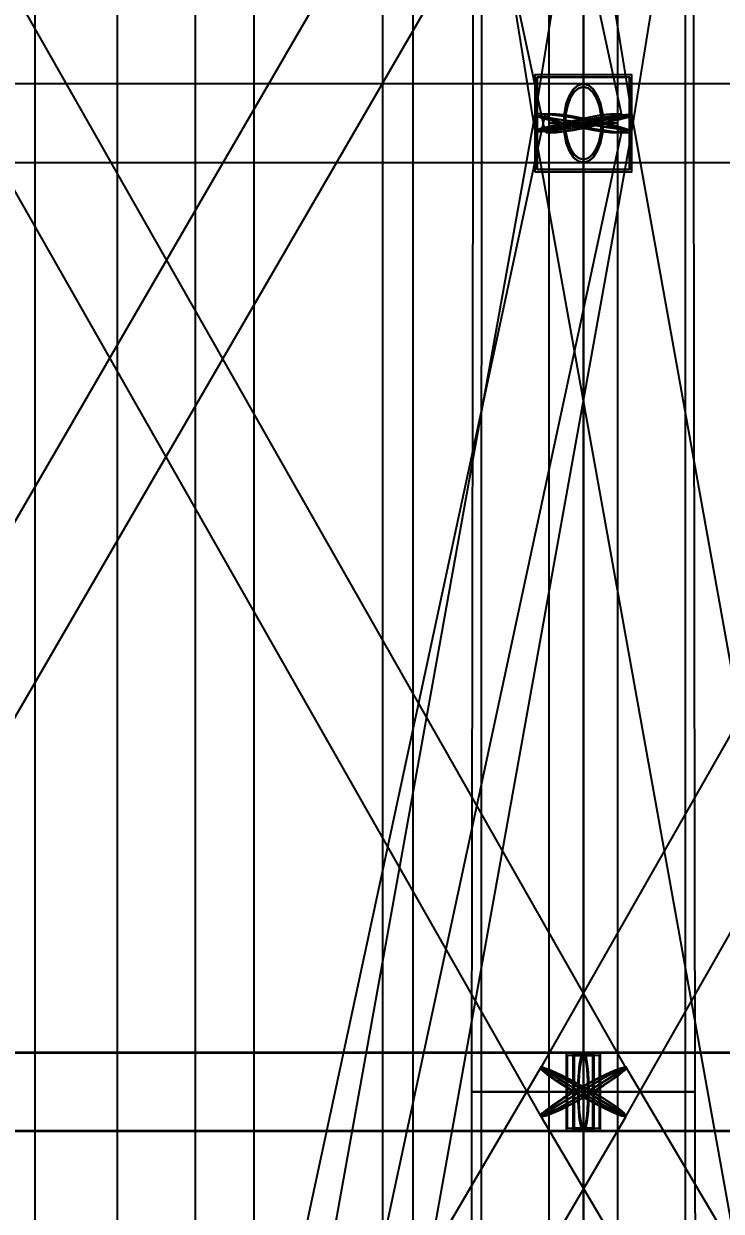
# Model space of a CAD drawing. Header units: millimetres. Extents: x -123812 to 252100, y -3000 to 639000.
# Drawn here: x -2886 to 711, y 294384 to 300514 of the extents above; entities that cross this region are included whole.
import ezdxf

# ---------------------------------------------------------------- set-up
doc = ezdxf.new("R2010")
doc.units = ezdxf.units.MM
for name, color, linetype, lineweight in [('D-BMK-AXIS', 7, 'Continuous', 13), ('D-STR-CORE', 7, 'Continuous', 25), ('D-STR-DIM', 7, 'Continuous', 13), ('D-STR-STRC', 7, 'Continuous', 25)]:
    doc.layers.add(name, color=color, linetype=linetype, lineweight=lineweight)
doc.styles.add('OpenSansCondensed-Light', font='OpenSansCondensed-Light.ttf')
doc.styles.add('TOWER_UNICODE', font='Arial Unicode.ttf')
doc.dimstyles.new('EZDXF', dxfattribs={"dimtxt": 0.25, "dimasz": 0.175, "dimexe": 0.375, "dimexo": 0.125, "dimgap": 0.1, "dimtad": 1, "dimlfac": 100, "dimzin": 12, "dimdsep": 46, "dimtxsty": 'OpenSansCondensed-Light', "dimblk": 'ARCHTICK', "dimcen": 2.5, "dimazin": 3, "dimtfac": 0.5, "dimtmove": 2, "dimatfit": 3})

# ---------------------------------------------------------------- blocks, each defined once
blk = doc.blocks.new('_ARCHTICK')
at = {"color": 0, "linetype": 'BYBLOCK', "const_width": 0.15}
blk.add_lwpolyline([(-0.5, -0.5), (0.5, 0.5)], dxfattribs=at)

msp = doc.modelspace()

# ---------------------------------------------------------------- linework, layer by layer
at = {"layer": 'D-BMK-AXIS'}
msp.add_line((0, -3000), (0, 639000), dxfattribs=at)
at = {"layer": 'D-STR-CORE'}
for points in [[(-3464.1, 100000), (-3464.1, 375000), (-2404.2, 375000), (-2404.2, 100000)], [(-3464.1, 100000), (-3464.1, 375000), (-2404.2, 375000), (-2404.2, 100000)], [(-2828.4, 100000), (-2828.4, 375000), (-1700, 375000), (-1700, 100000)], [(-2828.4, 100000), (-2828.4, 375000), (-1700, 375000), (-1700, 100000)], [(-2000, 100000), (-2000, 375000), (-880, 375000), (-880, 100000)], [(-2000, 100000), (-2000, 375000), (-880, 375000), (-880, 100000)], [(-1035.3, 100000), (-1035.3, 375000), (0, 375000), (0, 100000)], [(-1035.3, 100000), (-1035.3, 375000), (0, 375000), (0, 100000)], [(0, 100000), (0, 375000), (1035.3, 375000), (1035.3, 100000)], [(0, 100000), (0, 375000), (1035.3, 375000), (1035.3, 100000)]]:
    msp.add_lwpolyline(points, close=True, dxfattribs=at)
at = {"layer": 'D-STR-STRC'}
for points in [[(-5568.1, 324958), (-198.7, 299958), (-192, 299952.9), (-172.1, 299951.1), (-140.5, 299952.6), (-99.4, 299957.3), (-51.4, 299965), (0, 299975), (51.4, 299986.7), (99.4, 299999.4), (140.5, 300012), (172.1, 300023.9), (192, 300034.1), (198.7, 300042), (-5170.6, 325042)], [(-4291.2, 324959.6), (-250.8, 299959.6), (-242.2, 299957), (-217.2, 299957.3), (-177.3, 299960.5), (-125.4, 299966.4), (-64.9, 299974.6), (0, 299984.5), (64.9, 299995.5), (125.4, 300006.7), (177.3, 300017.6), (217.2, 300027.2), (242.2, 300035), (250.8, 300040.4), (-3789.7, 325040.4)], [(3789.7, 325040.5), (-250.7, 300040.5), (-242.2, 300038.9), (-217.2, 300034.5), (-177.3, 300027.9), (-125.4, 300019.3), (-64.9, 300009.4), (0, 299998.9), (64.9, 299988.4), (125.4, 299978.8), (177.3, 299970.6), (217.2, 299964.3), (242.2, 299960.6), (250.7, 299959.5), (4291.2, 324959.5)], [(-219.1, 302627.6), (-4566.3, 295127.6), (-4563.3, 295123.2), (-4545.6, 295110.5), (-4514.4, 295090.2), (-4471.7, 295063.8), (-4420.6, 295033), (-4364.5, 295000), (-4307.2, 294967), (-4252.6, 294936.2), (-4204.5, 294909.8), (-4166.1, 294889.5), (-4140, 294876.8), (-4128.1, 294872.4), (219.1, 302372.4)], [(-4483.2, 302376.8), (-221.1, 294876.8), (-215, 294872.5), (-194.3, 294876.8), (-160.2, 294889.6), (-115.3, 294909.8), (-62.5, 294936.2), (-5.5, 294967), (51.9, 295000), (105.8, 295033), (152.5, 295063.8), (188.8, 295090.2), (212.2, 295110.4), (221.1, 295123.2), (-4041, 302623.2)], [(4047.9, 302623.1), (-220.9, 295123.1), (-211, 295110.3), (-186.8, 295090.1), (-149.9, 295063.7), (-102.7, 295033), (-48.5, 295000), (9, 294967), (65.8, 294936.3), (118.2, 294909.9), (162.5, 294889.7), (195.8, 294876.9), (215.7, 294872.6), (220.9, 294876.9), (4489.7, 302376.9)], [(-5369.4, 299796.8), (0, 299796.8), (26.3, 299803.7), (50.8, 299824), (71.8, 299856.3), (88, 299898.4), (98.1, 299947.4), (101.6, 300000), (98.1, 300052.6), (88, 300101.6), (71.8, 300143.7), (50.8, 300176), (26.3, 300196.3), (0, 300203.2), (-5369.4, 300203.2)], [(-5369.4, 299796.8), (0, 299796.8), (26.3, 299803.7), (50.8, 299824), (71.8, 299856.3), (88, 299898.4), (98.1, 299947.4), (101.6, 300000), (98.1, 300052.6), (88, 300101.6), (71.8, 300143.7), (50.8, 300176), (26.3, 300196.3), (0, 300203.2), (-5369.4, 300203.2)], [(5369.4, 300203.2), (0, 300203.2), (-26.3, 300196.3), (-50.8, 300176), (-71.8, 300143.7), (-88, 300101.6), (-98.1, 300052.6), (-101.6, 300000), (-98.1, 299947.4), (-88, 299898.4), (-71.8, 299856.3), (-50.8, 299824), (-26.3, 299803.7), (0, 299796.8), (5369.4, 299796.8)], [(5369.4, 300203.2), (0, 300203.2), (-26.3, 300196.3), (-50.8, 300176), (-71.8, 300143.7), (-88, 300101.6), (-98.1, 300052.6), (-101.6, 300000), (-98.1, 299947.4), (-88, 299898.4), (-71.8, 299856.3), (-50.8, 299824), (-26.3, 299803.7), (0, 299796.8), (5369.4, 299796.8)], [(-5170.6, 274958), (198.7, 299958), (192, 299965.9), (172.1, 299976.1), (140.5, 299988), (99.4, 300000.6), (51.4, 300013.3), (0, 300025), (-51.4, 300035), (-99.4, 300042.7), (-140.5, 300047.4), (-172.1, 300048.9), (-192, 300047.1), (-198.7, 300042), (-5568.1, 275042)], [(-4243.9, 274955.4), (250, 299955.4), (241.5, 299962.3), (216.5, 299971.8), (176.8, 299983.2), (125, 299995.8), (64.7, 300008.6), (0, 300020.9), (-64.7, 300031.7), (-125, 300040.4), (-176.8, 300046.3), (-216.5, 300049.1), (-241.5, 300048.5), (-250, 300044.6), (-4744, 275044.6)], [(4743.9, 275044.9), (250, 300044.9), (241.5, 300044.5), (216.5, 300041.1), (176.8, 300034.8), (125, 300026.2), (64.7, 300015.8), (0, 300004.3), (-64.7, 299992.5), (-125, 299981.3), (-176.8, 299971.3), (-216.5, 299963.2), (-241.5, 299957.7), (-250, 299955.1), (4243.9, 274955.1)], [(-4347.2, 294796.8), (0, 294796.8), (6.8, 294803.7), (13.2, 294824), (18.6, 294856.3), (22.8, 294898.4), (25.4, 294947.4), (26.3, 295000), (25.4, 295052.6), (22.8, 295101.6), (18.6, 295143.7), (13.2, 295176), (6.8, 295196.3), (0, 295203.2), (-4347.2, 295203.2)], [(-4330.1, 294796.8), (0, 294796.8), (7.2, 294803.7), (13.9, 294824), (19.6, 294856.3), (24.1, 294898.4), (26.8, 294947.4), (27.8, 295000), (26.8, 295052.6), (24.1, 295101.6), (19.6, 295143.7), (13.9, 295176), (7.2, 295196.3), (0, 295203.2), (-4330.1, 295203.2)], [(4330.1, 295203.2), (0, 295203.2), (-7.2, 295196.3), (-13.9, 295176), (-19.6, 295143.7), (-24.1, 295101.6), (-26.8, 295052.6), (-27.8, 295000), (-26.8, 294947.4), (-24.1, 294898.4), (-19.6, 294856.3), (-13.9, 294824), (-7.2, 294803.7), (0, 294796.8), (4330.1, 294796.8)], [(4347.2, 295203.2), (0, 295203.2), (-6.8, 295196.3), (-13.2, 295176), (-18.6, 295143.7), (-22.8, 295101.6), (-25.4, 295052.6), (-26.3, 295000), (-25.4, 294947.4), (-22.8, 294898.4), (-18.6, 294856.3), (-13.2, 294824), (-6.8, 294803.7), (0, 294796.8), (4347.2, 294796.8)], [(-4176, 287371.4), (218.5, 294871.4), (215.5, 294875.8), (197.9, 294888.6), (166.7, 294909), (124.2, 294935.7), (73.2, 294966.7), (17.3, 295000), (-39.9, 295033.3), (-94.3, 295064.3), (-142.3, 295091), (-180.6, 295111.4), (-206.6, 295124.2), (-218.5, 295128.6), (-4613.1, 287628.6)], [(4644.9, 287629.4), (218.1, 295129.4), (206, 295124.9), (179.9, 295112), (141.5, 295091.5), (93.5, 295064.7), (39.1, 295033.5), (-17.9, 295000), (-73.8, 294966.5), (-124.6, 294935.3), (-166.9, 294908.5), (-197.8, 294888), (-215.3, 294875.1), (-218.1, 294870.6), (4208.8, 287370.6)]]:
    msp.add_lwpolyline(points, dxfattribs=at)
for points in [[(-177.8, 300000), (177.8, 300000), (177.8, 325000), (-177.8, 325000)], [(-177.8, 300000), (177.8, 300000), (177.8, 325000), (-177.8, 325000)], [(-576.4, 295000), (576.4, 295000), (566.5, 302500), (-566.5, 302500)], [(-576.4, 295000), (576.4, 295000), (566.5, 302500), (-566.5, 302500)], [(-527, 295000), (527, 295000), (526.3, 302500), (-526.3, 302500)], [(-250, 299750), (250, 299750), (250, 300250), (-250, 300250)], [(-250, 299750), (250, 299750), (250, 300250), (-250, 300250)], [(-238, 300238), (238, 300238), (238, 299762), (-238, 299762)], [(238, 300238), (-238, 300238), (-238, 299762), (238, 299762)], [(-101.6, 300000), (-98.1, 299947.4), (-88, 299898.4), (-71.8, 299856.3), (-50.8, 299824), (-26.3, 299803.7), (0, 299796.8), (26.3, 299803.7), (50.8, 299824), (71.8, 299856.3), (88, 299898.4), (98.1, 299947.4), (101.6, 300000), (98.1, 300052.6), (88, 300101.6), (71.8, 300143.7), (50.8, 300176), (26.3, 300196.3), (0, 300203.2), (-26.3, 300196.3), (-50.8, 300176), (-71.8, 300143.7), (-88, 300101.6), (-98.1, 300052.6)], [(-101.6, 300000), (-98.1, 299947.4), (-88, 299898.4), (-71.8, 299856.3), (-50.8, 299824), (-26.3, 299803.7), (0, 299796.8), (26.3, 299803.7), (50.8, 299824), (71.8, 299856.3), (88, 299898.4), (98.1, 299947.4), (101.6, 300000), (98.1, 300052.6), (88, 300101.6), (71.8, 300143.7), (50.8, 300176), (26.3, 300196.3), (0, 300203.2), (-26.3, 300196.3), (-50.8, 300176), (-71.8, 300143.7), (-88, 300101.6), (-98.1, 300052.6)], [(101.6, 300000), (98.1, 299947.4), (88, 299898.4), (71.8, 299856.3), (50.8, 299824), (26.3, 299803.7), (0, 299796.8), (-26.3, 299803.7), (-50.8, 299824), (-71.8, 299856.3), (-88, 299898.4), (-98.1, 299947.4), (-101.6, 300000), (-98.1, 300052.6), (-88, 300101.6), (-71.8, 300143.7), (-50.8, 300176), (-26.3, 300196.3), (0, 300203.2), (26.3, 300196.3), (50.8, 300176), (71.8, 300143.7), (88, 300101.6), (98.1, 300052.6)], [(101.6, 300000), (98.1, 299947.4), (88, 299898.4), (71.8, 299856.3), (50.8, 299824), (26.3, 299803.7), (0, 299796.8), (-26.3, 299803.7), (-50.8, 299824), (-71.8, 299856.3), (-88, 299898.4), (-98.1, 299947.4), (-101.6, 300000), (-98.1, 300052.6), (-88, 300101.6), (-71.8, 300143.7), (-50.8, 300176), (-26.3, 300196.3), (0, 300203.2), (26.3, 300196.3), (50.8, 300176), (71.8, 300143.7), (88, 300101.6), (98.1, 300052.6)], [(-93.6, 300000), (-90.4, 299951.5), (-81.1, 299906.4), (-66.2, 299867.6), (-46.8, 299837.9), (-24.2, 299819.2), (0, 299812.8), (24.2, 299819.2), (46.8, 299837.9), (66.2, 299867.6), (81.1, 299906.4), (90.4, 299951.5), (93.6, 300000), (90.4, 300048.5), (81.1, 300093.6), (66.2, 300132.4), (46.8, 300162.1), (24.2, 300180.8), (0, 300187.2), (-24.2, 300180.8), (-46.8, 300162.1), (-66.2, 300132.4), (-81.1, 300093.6), (-90.4, 300048.5)], [(-93.6, 300000), (-90.4, 299951.5), (-81.1, 299906.4), (-66.2, 299867.6), (-46.8, 299837.9), (-24.2, 299819.2), (0, 299812.8), (24.2, 299819.2), (46.8, 299837.9), (66.2, 299867.6), (81.1, 299906.4), (90.4, 299951.5), (93.6, 300000), (90.4, 300048.5), (81.1, 300093.6), (66.2, 300132.4), (46.8, 300162.1), (24.2, 300180.8), (0, 300187.2), (-24.2, 300180.8), (-46.8, 300162.1), (-66.2, 300132.4), (-81.1, 300093.6), (-90.4, 300048.5)], [(93.6, 300000), (90.4, 299951.5), (81.1, 299906.4), (66.2, 299867.6), (46.8, 299837.9), (24.2, 299819.2), (0, 299812.8), (-24.2, 299819.2), (-46.8, 299837.9), (-66.2, 299867.6), (-81.1, 299906.4), (-90.4, 299951.5), (-93.6, 300000), (-90.4, 300048.5), (-81.1, 300093.6), (-66.2, 300132.4), (-46.8, 300162.1), (-24.2, 300180.8), (0, 300187.2), (24.2, 300180.8), (46.8, 300162.1), (66.2, 300132.4), (81.1, 300093.6), (90.4, 300048.5)], [(93.6, 300000), (90.4, 299951.5), (81.1, 299906.4), (66.2, 299867.6), (46.8, 299837.9), (24.2, 299819.2), (0, 299812.8), (-24.2, 299819.2), (-46.8, 299837.9), (-66.2, 299867.6), (-81.1, 299906.4), (-90.4, 299951.5), (-93.6, 300000), (-90.4, 300048.5), (-81.1, 300093.6), (-66.2, 300132.4), (-46.8, 300162.1), (-24.2, 300180.8), (0, 300187.2), (24.2, 300180.8), (46.8, 300162.1), (66.2, 300132.4), (81.1, 300093.6), (90.4, 300048.5)], [(0, 300015.5), (-64.9, 300004.5), (-125.4, 299993.3), (-177.3, 299982.4), (-217.2, 299972.8), (-242.2, 299965), (-250.8, 299959.6), (-242.2, 299957), (-217.2, 299957.3), (-177.3, 299960.5), (-125.4, 299966.4), (-64.9, 299974.6), (0, 299984.5), (64.9, 299995.5), (125.4, 300006.7), (177.3, 300017.6), (217.2, 300027.2), (242.2, 300035), (250.8, 300040.4), (242.2, 300043), (217.2, 300042.7), (177.3, 300039.5), (125.4, 300033.6), (64.9, 300025.4)], [(0, 299998.9), (-64.9, 300009.4), (-125.4, 300019.3), (-177.3, 300027.9), (-217.2, 300034.5), (-242.2, 300038.9), (-250.7, 300040.5), (-242.2, 300039.4), (-217.2, 300035.7), (-177.3, 300029.4), (-125.4, 300021.2), (-64.9, 300011.6), (0, 300001.1), (64.9, 299990.6), (125.4, 299980.7), (177.3, 299972.1), (217.2, 299965.5), (242.2, 299961.1), (250.7, 299959.5), (242.2, 299960.6), (217.2, 299964.3), (177.3, 299970.6), (125.4, 299978.8), (64.9, 299988.4)], [(0, 300020.9), (-64.7, 300031.7), (-125, 300040.4), (-176.8, 300046.3), (-216.5, 300049.1), (-241.5, 300048.5), (-250, 300044.6), (-241.5, 300037.7), (-216.5, 300028.2), (-176.8, 300016.8), (-125, 300004.2), (-64.7, 299991.4), (0, 299979.1), (64.7, 299968.3), (125, 299959.6), (176.8, 299953.7), (216.5, 299950.9), (241.5, 299951.5), (250, 299955.4), (241.5, 299962.3), (216.5, 299971.8), (176.8, 299983.2), (125, 299995.8), (64.7, 300008.6)], [(0, 300004.3), (-64.7, 299992.5), (-125, 299981.3), (-176.8, 299971.3), (-216.5, 299963.2), (-241.5, 299957.7), (-250, 299955.1), (-241.5, 299955.5), (-216.5, 299958.9), (-176.8, 299965.2), (-125, 299973.8), (-64.7, 299984.2), (0, 299995.7), (64.7, 300007.5), (125, 300018.7), (176.8, 300028.7), (216.5, 300036.8), (241.5, 300042.3), (250, 300044.9), (241.5, 300044.5), (216.5, 300041.1), (176.8, 300034.8), (125, 300026.2), (64.7, 300015.8)], [(0, 300014), (-58.5, 300004.1), (-113, 299993.9), (-159.9, 299984.2), (-195.8, 299975.5), (-218.4, 299968.5), (-226.1, 299963.6), (-218.4, 299961.2), (-195.8, 299961.5), (-159.9, 299964.4), (-113, 299969.7), (-58.5, 299977.1), (0, 299986), (58.5, 299995.9), (113, 300006.1), (159.9, 300015.8), (195.8, 300024.5), (218.4, 300031.5), (226.1, 300036.4), (218.4, 300038.8), (195.8, 300038.5), (159.9, 300035.6), (113, 300030.3), (58.5, 300022.9)], [(0, 299999), (-58.5, 300008.5), (-113, 300017.4), (-159.9, 300025.1), (-195.8, 300031.1), (-218.4, 300035), (-226.1, 300036.5), (-218.4, 300035.6), (-195.8, 300032.1), (-159.9, 300026.5), (-113, 300019.1), (-58.5, 300010.4), (0, 300001), (58.5, 299991.5), (113, 299982.6), (159.9, 299974.9), (195.8, 299968.9), (218.4, 299965), (226.1, 299963.5), (218.4, 299964.4), (195.8, 299967.9), (159.9, 299973.5), (113, 299980.9), (58.5, 299989.6)], [(0, 300018.8), (-58.3, 300028.6), (-112.7, 300036.4), (-159.4, 300041.8), (-195.2, 300044.3), (-217.7, 300043.7), (-225.4, 300040.2), (-217.7, 300034), (-195.2, 300025.4), (-159.4, 300015.1), (-112.7, 300003.8), (-58.3, 299992.2), (0, 299981.2), (58.3, 299971.4), (112.7, 299963.6), (159.4, 299958.2), (195.2, 299955.7), (217.7, 299956.3), (225.4, 299959.8), (217.7, 299966), (195.2, 299974.6), (159.4, 299984.9), (112.7, 299996.2), (58.3, 300007.8)], [(0, 300003.9), (-58.3, 299993.3), (-112.7, 299983.1), (-159.4, 299974.1), (-195.2, 299966.9), (-217.7, 299961.9), (-225.4, 299959.5), (-217.7, 299959.9), (-195.2, 299963), (-159.4, 299968.6), (-112.7, 299976.4), (-58.3, 299985.8), (0, 299996.1), (58.3, 300006.7), (112.7, 300016.9), (159.4, 300025.9), (195.2, 300033.1), (217.7, 300038.1), (225.4, 300040.5), (217.7, 300040.1), (195.2, 300037), (159.4, 300031.4), (112.7, 300023.6), (58.3, 300014.2)], [(0, 300025), (-51.4, 300035), (-99.4, 300042.7), (-140.5, 300047.4), (-172.1, 300048.9), (-192, 300047.1), (-198.7, 300042), (-192, 300034.1), (-172.1, 300023.9), (-140.5, 300012), (-99.4, 299999.4), (-51.4, 299986.7), (0, 299975), (51.4, 299965), (99.4, 299957.3), (140.5, 299952.6), (172.1, 299951.1), (192, 299952.9), (198.7, 299958), (192, 299965.9), (172.1, 299976.1), (140.5, 299988), (99.4, 300000.6), (51.4, 300013.3)], [(0, 300025), (-51.4, 300013.3), (-99.4, 300000.6), (-140.5, 299988), (-172.1, 299976.1), (-192, 299965.9), (-198.7, 299958), (-192, 299952.9), (-172.1, 299951.1), (-140.5, 299952.6), (-99.4, 299957.3), (-51.4, 299965), (0, 299975), (51.4, 299986.7), (99.4, 299999.4), (140.5, 300012), (172.1, 300023.9), (192, 300034.1), (198.7, 300042), (192, 300047.1), (172.1, 300048.9), (140.5, 300047.4), (99.4, 300042.7), (51.4, 300035)], [(0, 300023), (-47.4, 300032.3), (-91.5, 300039.3), (-129.5, 300043.7), (-158.6, 300045.1), (-176.8, 300043.4), (-183.1, 300038.7), (-176.8, 300031.4), (-158.6, 300022), (-129.5, 300011.1), (-91.5, 299999.4), (-47.4, 299987.8), (0, 299977), (47.4, 299967.7), (91.5, 299960.7), (129.5, 299956.3), (158.6, 299954.9), (176.8, 299956.6), (183.1, 299961.3), (176.8, 299968.6), (158.6, 299978), (129.5, 299988.9), (91.5, 300000.6), (47.4, 300012.2)], [(0, 300023), (-47.4, 300012.2), (-91.5, 300000.6), (-129.5, 299988.9), (-158.6, 299978), (-176.8, 299968.6), (-183.1, 299961.3), (-176.8, 299956.6), (-158.6, 299954.9), (-129.5, 299956.3), (-91.5, 299960.7), (-47.4, 299967.7), (0, 299977), (47.4, 299987.8), (91.5, 299999.4), (129.5, 300011.1), (158.6, 300022), (176.8, 300031.4), (183.1, 300038.7), (176.8, 300043.4), (158.6, 300045.1), (129.5, 300043.7), (91.5, 300039.3), (47.4, 300032.3)], [(-177.8, 275000), (177.8, 275000), (177.8, 300000), (-177.8, 300000)], [(177.8, 300000), (171.7, 300000), (154, 300000), (125.7, 300000), (88.9, 300000), (46, 300000), (0, 300000), (-46, 300000), (-88.9, 300000), (-125.7, 300000), (-154, 300000), (-171.7, 300000), (-177.8, 300000), (-171.7, 300000), (-154, 300000), (-125.7, 300000), (-88.9, 300000), (-46, 300000), (0, 300000), (46, 300000), (88.9, 300000), (125.7, 300000), (154, 300000), (171.7, 300000)], [(-177.8, 275000), (177.8, 275000), (177.8, 300000), (-177.8, 300000)], [(177.8, 300000), (171.7, 300000), (154, 300000), (125.7, 300000), (88.9, 300000), (46, 300000), (0, 300000), (-46, 300000), (-88.9, 300000), (-125.7, 300000), (-154, 300000), (-171.7, 300000), (-177.8, 300000), (-171.7, 300000), (-154, 300000), (-125.7, 300000), (-88.9, 300000), (-46, 300000), (0, 300000), (46, 300000), (88.9, 300000), (125.7, 300000), (154, 300000), (171.7, 300000)], [(-7630.5, 294800), (88.5, 294800), (88.5, 295200), (-7630.5, 295200)], [(-7624.1, 294800), (51.3, 294800), (51.3, 295200), (-7624.1, 295200)], [(-7594.9, 294800), (53, 294800), (53, 295200), (-7594.9, 295200)], [(88.5, 295200), (-88.5, 295200), (-88.5, 294800), (88.5, 294800)], [(83.2, 295188), (-83.2, 295188), (-83.2, 294812), (83.2, 294812)], [(53, 295200), (-53, 295200), (-53, 294800), (53, 294800)], [(-53, 294800), (7594.9, 294800), (7594.9, 295200), (-53, 295200)], [(-53, 295200), (53, 295200), (53, 294800), (-53, 294800)], [(51.3, 295200), (-51.3, 295200), (-51.3, 294800), (51.3, 294800)], [(-51.3, 294800), (7624.1, 294800), (7624.1, 295200), (-51.3, 295200)], [(-51.3, 295200), (51.3, 295200), (51.3, 294800), (-51.3, 294800)], [(49.8, 295188), (-49.8, 295188), (-49.8, 294812), (49.8, 294812)], [(-49.8, 295188), (49.8, 295188), (49.8, 294812), (-49.8, 294812)], [(48.2, 295188), (-48.2, 295188), (-48.2, 294812), (48.2, 294812)], [(-48.2, 295188), (48.2, 295188), (48.2, 294812), (-48.2, 294812)], [(-27.8, 295000), (-26.8, 294947.4), (-24.1, 294898.4), (-19.6, 294856.3), (-13.9, 294824), (-7.2, 294803.7), (0, 294796.8), (7.2, 294803.7), (13.9, 294824), (19.6, 294856.3), (24.1, 294898.4), (26.8, 294947.4), (27.8, 295000), (26.8, 295052.6), (24.1, 295101.6), (19.6, 295143.7), (13.9, 295176), (7.2, 295196.3), (0, 295203.2), (-7.2, 295196.3), (-13.9, 295176), (-19.6, 295143.7), (-24.1, 295101.6), (-26.8, 295052.6)], [(27.8, 295000), (26.8, 294947.4), (24.1, 294898.4), (19.6, 294856.3), (13.9, 294824), (7.2, 294803.7), (0, 294796.8), (-7.2, 294803.7), (-13.9, 294824), (-19.6, 294856.3), (-24.1, 294898.4), (-26.8, 294947.4), (-27.8, 295000), (-26.8, 295052.6), (-24.1, 295101.6), (-19.6, 295143.7), (-13.9, 295176), (-7.2, 295196.3), (0, 295203.2), (7.2, 295196.3), (13.9, 295176), (19.6, 295143.7), (24.1, 295101.6), (26.8, 295052.6)], [(-26.3, 295000), (-25.4, 294947.4), (-22.8, 294898.4), (-18.6, 294856.3), (-13.2, 294824), (-6.8, 294803.7), (0, 294796.8), (6.8, 294803.7), (13.2, 294824), (18.6, 294856.3), (22.8, 294898.4), (25.4, 294947.4), (26.3, 295000), (25.4, 295052.6), (22.8, 295101.6), (18.6, 295143.7), (13.2, 295176), (6.8, 295196.3), (0, 295203.2), (-6.8, 295196.3), (-13.2, 295176), (-18.6, 295143.7), (-22.8, 295101.6), (-25.4, 295052.6)], [(26.3, 295000), (25.4, 294947.4), (22.8, 294898.4), (18.6, 294856.3), (13.2, 294824), (6.8, 294803.7), (0, 294796.8), (-6.8, 294803.7), (-13.2, 294824), (-18.6, 294856.3), (-22.8, 294898.4), (-25.4, 294947.4), (-26.3, 295000), (-25.4, 295052.6), (-22.8, 295101.6), (-18.6, 295143.7), (-13.2, 295176), (-6.8, 295196.3), (0, 295203.2), (6.8, 295196.3), (13.2, 295176), (18.6, 295143.7), (22.8, 295101.6), (25.4, 295052.6)], [(-25.6, 295000), (-24.7, 294951.5), (-22.2, 294906.4), (-18.1, 294867.6), (-12.8, 294837.9), (-6.6, 294819.2), (0, 294812.8), (6.6, 294819.2), (12.8, 294837.9), (18.1, 294867.6), (22.2, 294906.4), (24.7, 294951.5), (25.6, 295000), (24.7, 295048.5), (22.2, 295093.6), (18.1, 295132.4), (12.8, 295162.1), (6.6, 295180.8), (0, 295187.2), (-6.6, 295180.8), (-12.8, 295162.1), (-18.1, 295132.4), (-22.2, 295093.6), (-24.7, 295048.5)], [(25.6, 295000), (24.7, 294951.5), (22.2, 294906.4), (18.1, 294867.6), (12.8, 294837.9), (6.6, 294819.2), (0, 294812.8), (-6.6, 294819.2), (-12.8, 294837.9), (-18.1, 294867.6), (-22.2, 294906.4), (-24.7, 294951.5), (-25.6, 295000), (-24.7, 295048.5), (-22.2, 295093.6), (-18.1, 295132.4), (-12.8, 295162.1), (-6.6, 295180.8), (0, 295187.2), (6.6, 295180.8), (12.8, 295162.1), (18.1, 295132.4), (22.2, 295093.6), (24.7, 295048.5)], [(-24.2, 295000), (-23.4, 294951.5), (-21, 294906.4), (-17.1, 294867.6), (-12.1, 294837.9), (-6.3, 294819.2), (0, 294812.8), (6.3, 294819.2), (12.1, 294837.9), (17.1, 294867.6), (21, 294906.4), (23.4, 294951.5), (24.2, 295000), (23.4, 295048.5), (21, 295093.6), (17.1, 295132.4), (12.1, 295162.1), (6.3, 295180.8), (0, 295187.2), (-6.3, 295180.8), (-12.1, 295162.1), (-17.1, 295132.4), (-21, 295093.6), (-23.4, 295048.5)], [(24.2, 295000), (23.4, 294951.5), (21, 294906.4), (17.1, 294867.6), (12.1, 294837.9), (6.3, 294819.2), (0, 294812.8), (-6.3, 294819.2), (-12.1, 294837.9), (-17.1, 294867.6), (-21, 294906.4), (-23.4, 294951.5), (-24.2, 295000), (-23.4, 295048.5), (-21, 295093.6), (-17.1, 295132.4), (-12.1, 295162.1), (-6.3, 295180.8), (0, 295187.2), (6.3, 295180.8), (12.1, 295162.1), (17.1, 295132.4), (21, 295093.6), (23.4, 295048.5)], [(-51.9, 295000), (-105.8, 294967), (-152.5, 294936.2), (-188.8, 294909.8), (-212.2, 294889.6), (-221.1, 294876.8), (-215, 294872.5), (-194.3, 294876.8), (-160.2, 294889.6), (-115.3, 294909.8), (-62.5, 294936.2), (-5.5, 294967), (51.9, 295000), (105.8, 295033), (152.5, 295063.8), (188.8, 295090.2), (212.2, 295110.4), (221.1, 295123.2), (215, 295127.5), (194.3, 295123.2), (160.2, 295110.4), (115.3, 295090.2), (62.5, 295063.8), (5.5, 295033)], [(48.5, 295000), (102.7, 294967), (149.9, 294936.3), (186.8, 294909.9), (211, 294889.7), (220.9, 294876.9), (215.7, 294872.6), (195.8, 294876.9), (162.5, 294889.7), (118.2, 294909.9), (65.8, 294936.3), (9, 294967), (-48.5, 295000), (-102.7, 295033), (-149.9, 295063.7), (-186.8, 295090.1), (-211, 295110.3), (-220.9, 295123.1), (-215.7, 295127.4), (-195.8, 295123.1), (-162.5, 295110.3), (-118.2, 295090.1), (-65.8, 295063.7), (-9, 295033)], [(17.3, 295000), (73.2, 294966.7), (124.2, 294935.7), (166.7, 294909), (197.9, 294888.6), (215.5, 294875.8), (218.5, 294871.4), (206.6, 294875.8), (180.6, 294888.6), (142.3, 294909), (94.3, 294935.7), (39.9, 294966.7), (-17.3, 295000), (-73.2, 295033.3), (-124.2, 295064.3), (-166.7, 295091), (-197.9, 295111.4), (-215.5, 295124.2), (-218.5, 295128.6), (-206.6, 295124.2), (-180.6, 295111.4), (-142.3, 295091), (-94.3, 295064.3), (-39.9, 295033.3)], [(-17.9, 295000), (-73.8, 294966.5), (-124.6, 294935.3), (-166.9, 294908.5), (-197.8, 294888), (-215.3, 294875.1), (-218.1, 294870.6), (-206, 294875.1), (-179.9, 294888), (-141.5, 294908.5), (-93.5, 294935.3), (-39.1, 294966.5), (17.9, 295000), (73.8, 295033.5), (124.6, 295064.7), (166.9, 295091.5), (197.8, 295112), (215.3, 295124.9), (218.1, 295129.4), (206, 295124.9), (179.9, 295112), (141.5, 295091.5), (93.5, 295064.7), (39.1, 295033.5)], [(-46.8, 295000), (-95.4, 294970.2), (-137.5, 294942.5), (-170.2, 294918.7), (-191.3, 294900.4), (-199.4, 294888.9), (-193.9, 294885), (-175.1, 294888.9), (-144.5, 294900.4), (-104, 294918.7), (-56.4, 294942.5), (-4.9, 294970.2), (46.8, 295000), (95.4, 295029.8), (137.5, 295057.5), (170.2, 295081.3), (191.3, 295099.6), (199.4, 295111.1), (193.9, 295115), (175.1, 295111.1), (144.5, 295099.6), (104, 295081.3), (56.4, 295057.5), (4.9, 295029.8)], [(43.7, 295000), (92.6, 294970.3), (135.1, 294942.6), (168.4, 294918.8), (190.3, 294900.5), (199.2, 294889), (194.5, 294885.1), (176.5, 294889), (146.5, 294900.5), (106.6, 294918.8), (59.3, 294942.6), (8.1, 294970.3), (-43.7, 295000), (-92.6, 295029.7), (-135.1, 295057.4), (-168.4, 295081.2), (-190.3, 295099.5), (-199.2, 295111), (-194.5, 295114.9), (-176.5, 295111), (-146.5, 295099.5), (-106.6, 295081.2), (-59.3, 295057.4), (-8.1, 295029.7)], [(15.6, 295000), (66, 294970), (112, 294942), (150.3, 294918), (178.4, 294899.6), (194.3, 294888), (197, 294884), (186.3, 294888), (162.8, 294899.6), (128.3, 294918), (85, 294942), (36, 294970), (-15.6, 295000), (-66, 295030), (-112, 295058), (-150.3, 295082), (-178.4, 295100.4), (-194.3, 295112), (-197, 295116), (-186.3, 295112), (-162.8, 295100.4), (-128.3, 295082), (-85, 295058), (-36, 295030)], [(-16.2, 295000), (-66.5, 294969.8), (-112.3, 294941.7), (-150.5, 294917.5), (-178.3, 294899), (-194.1, 294887.4), (-196.6, 294883.4), (-185.7, 294887.4), (-162.2, 294899), (-127.6, 294917.5), (-84.3, 294941.7), (-35.2, 294969.8), (16.2, 295000), (66.5, 295030.2), (112.3, 295058.3), (150.5, 295082.5), (178.3, 295101), (194.1, 295112.6), (196.6, 295116.6), (185.7, 295112.6), (162.2, 295101), (127.6, 295082.5), (84.3, 295058.3), (35.2, 295030.2)], [(-586.3, 287500), (586.3, 287500), (576.4, 295000), (-576.4, 295000)], [(-586.3, 287500), (586.3, 287500), (576.4, 295000), (-576.4, 295000)], [(576.4, 295000), (556.8, 295000), (499.2, 295000), (407.6, 295000), (288.2, 295000), (149.2, 295000), (0, 295000), (-149.2, 295000), (-288.2, 295000), (-407.6, 295000), (-499.2, 295000), (-556.8, 295000), (-576.4, 295000), (-556.8, 295000), (-499.2, 295000), (-407.6, 295000), (-288.2, 295000), (-149.2, 295000), (0, 295000), (149.2, 295000), (288.2, 295000), (407.6, 295000), (499.2, 295000), (556.8, 295000)], [(576.4, 295000), (556.8, 295000), (499.2, 295000), (407.6, 295000), (288.2, 295000), (149.2, 295000), (0, 295000), (-149.2, 295000), (-288.2, 295000), (-407.6, 295000), (-499.2, 295000), (-556.8, 295000), (-576.4, 295000), (-556.8, 295000), (-499.2, 295000), (-407.6, 295000), (-288.2, 295000), (-149.2, 295000), (0, 295000), (149.2, 295000), (288.2, 295000), (407.6, 295000), (499.2, 295000), (556.8, 295000)], [(576.4, 295000), (556.8, 295000), (499.2, 295000), (407.6, 295000), (288.2, 295000), (149.2, 295000), (0, 295000), (-149.2, 295000), (-288.2, 295000), (-407.6, 295000), (-499.2, 295000), (-556.8, 295000), (-576.4, 295000), (-556.8, 295000), (-499.2, 295000), (-407.6, 295000), (-288.2, 295000), (-149.2, 295000), (0, 295000), (149.2, 295000), (288.2, 295000), (407.6, 295000), (499.2, 295000), (556.8, 295000)], [(576.4, 295000), (556.8, 295000), (499.2, 295000), (407.6, 295000), (288.2, 295000), (149.2, 295000), (0, 295000), (-149.2, 295000), (-288.2, 295000), (-407.6, 295000), (-499.2, 295000), (-556.8, 295000), (-576.4, 295000), (-556.8, 295000), (-499.2, 295000), (-407.6, 295000), (-288.2, 295000), (-149.2, 295000), (0, 295000), (149.2, 295000), (288.2, 295000), (407.6, 295000), (499.2, 295000), (556.8, 295000)], [(-527.7, 287500), (527.7, 287500), (527, 295000), (-527, 295000)], [(527, 295000), (509, 295000), (456.4, 295000), (372.6, 295000), (263.5, 295000), (136.4, 295000), (0, 295000), (-136.4, 295000), (-263.5, 295000), (-372.6, 295000), (-456.4, 295000), (-509, 295000), (-527, 295000), (-509, 295000), (-456.4, 295000), (-372.6, 295000), (-263.5, 295000), (-136.4, 295000), (0, 295000), (136.4, 295000), (263.5, 295000), (372.6, 295000), (456.4, 295000), (509, 295000)], [(500.2, 295000), (483.1, 295000), (433.1, 295000), (353.7, 295000), (250.1, 295000), (129.5, 295000), (0, 295000), (-129.5, 295000), (-250.1, 295000), (-353.7, 295000), (-433.1, 295000), (-483.1, 295000), (-500.2, 295000), (-483.1, 295000), (-433.1, 295000), (-353.7, 295000), (-250.1, 295000), (-129.5, 295000), (0, 295000), (129.5, 295000), (250.1, 295000), (353.7, 295000), (433.1, 295000), (483.1, 295000)], [(500.2, 295000), (483.1, 295000), (433.1, 295000), (353.7, 295000), (250.1, 295000), (129.5, 295000), (0, 295000), (-129.5, 295000), (-250.1, 295000), (-353.7, 295000), (-433.1, 295000), (-483.1, 295000), (-500.2, 295000), (-483.1, 295000), (-433.1, 295000), (-353.7, 295000), (-250.1, 295000), (-129.5, 295000), (0, 295000), (129.5, 295000), (250.1, 295000), (353.7, 295000), (433.1, 295000), (483.1, 295000)], [(500.2, 295000), (483.1, 295000), (433.1, 295000), (353.7, 295000), (250.1, 295000), (129.5, 295000), (0, 295000), (-129.5, 295000), (-250.1, 295000), (-353.7, 295000), (-433.1, 295000), (-483.1, 295000), (-500.2, 295000), (-483.1, 295000), (-433.1, 295000), (-353.7, 295000), (-250.1, 295000), (-129.5, 295000), (0, 295000), (129.5, 295000), (250.1, 295000), (353.7, 295000), (433.1, 295000), (483.1, 295000)], [(500.2, 295000), (483.1, 295000), (433.1, 295000), (353.7, 295000), (250.1, 295000), (129.5, 295000), (0, 295000), (-129.5, 295000), (-250.1, 295000), (-353.7, 295000), (-433.1, 295000), (-483.1, 295000), (-500.2, 295000), (-483.1, 295000), (-433.1, 295000), (-353.7, 295000), (-250.1, 295000), (-129.5, 295000), (0, 295000), (129.5, 295000), (250.1, 295000), (353.7, 295000), (433.1, 295000), (483.1, 295000)]]:
    msp.add_lwpolyline(points, close=True, dxfattribs=at)

# ---------------------------------------------------------------- dimensions: what is measured, and where the dimension line sits
at = {"layer": 'D-STR-DIM'}
for base, p2 in [((-112000, 0), (0, 634000)), ((187000, 0), (0, 450000)), ((250000, 0), (0, 375000)), ((124000, 0), (0, 350000))]:
    msp.add_linear_dim(base=base, p1=(0, 0), p2=p2, angle=90, dimstyle='EZDXF', override={"dimtxt": 8400, "dimasz": 3750, "dimexe": 2100, "dimexo": 1800, "dimgap": 2100, "dimtad": 1, "dimdec": 0, "dimlfac": 1, "dimlunit": 2, "dimtxsty": 'TOWER_UNICODE', "dimclrd": 7, "dimclre": 7, "dimclrt": 7}, dxfattribs=at).render()

doc.saveas('drawing.dxf')
